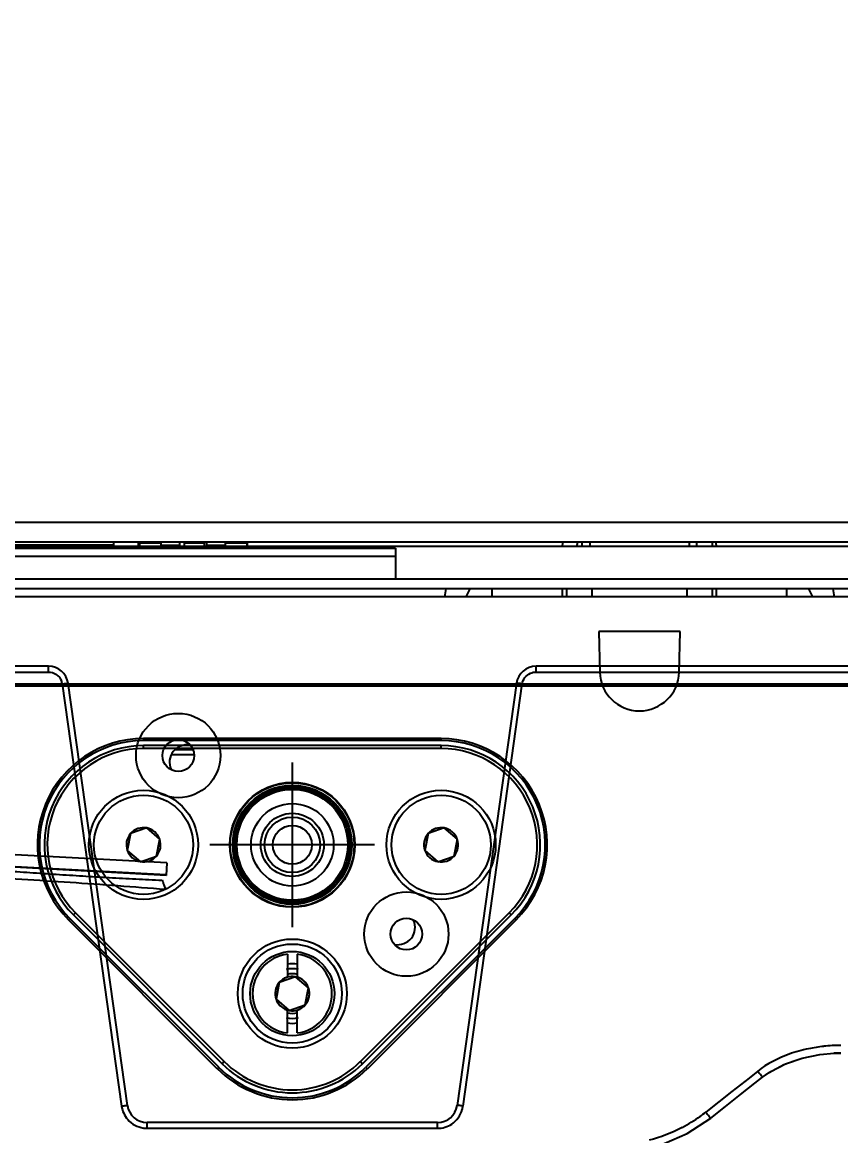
# Model space of a CAD drawing. Header units: millimetres. Extents: x -97344 to -49824, y -57049 to -40247.
# Drawn here: x -69726.9 to -69644.4, y -49643.9 to -49531.7 of the extents above; entities that cross this region are included whole.
import ezdxf

# ---------------------------------------------------------------- set-up
doc = ezdxf.new("R2010")
doc.units = ezdxf.units.MM
doc.header["$LTSCALE"] = 200
doc.header["$PDSIZE"] = -1
doc.linetypes.add('DOT_CENTER', pattern=[14, 12, -1, 0, -1])
for name, color, linetype in [('02___PRT_ALL_AXES', 7, 'Continuous'), ('06___PRT_ALL_SURFS', 7, 'Continuous'), ('1', 7, 'Continuous'), ('DIM', 3, 'Continuous'), ('LAY0001', 7, 'Continuous'), ('LAY0011', 7, 'Continuous')]:
    doc.layers.add(name, color=color, linetype=linetype)
doc.styles.add('TSSD_Dimension', font='tssdeng.shx', dxfattribs={"width": 0.7, "bigfont": 'hztxt.shx'})
doc.dimstyles.new('TSSD_20_20', dxfattribs={"dimtxt": 60, "dimasz": 20, "dimexe": 20, "dimexo": 50, "dimgap": 20, "dimtad": 1, "dimdec": 0, "dimzin": 0, "dimdsep": 46, "dimtxsty": 'TSSD_Dimension', "dimblk": 'ARCHTICK', "dimcen": 0, "dimdle": 20, "dimclrt": 7, "dimadec": 0, "dimazin": 0, "dimtfac": 1, "dimtdec": 0, "dimtix": 1, "dimtmove": 2, "dimatfit": 3, "dimfxl": 1, "dimtolj": 1, "dimtzin": 0, "dimarcsym": 0})

# ---------------------------------------------------------------- blocks, each defined once
blk = doc.blocks.new('23-D1025-B_LOCK_PIN_PLATE_Absen-PL__339', base_point=(483.75, -23.18))
at = {"color": 7, "linetype": 'Continuous'}
for p, q in [((523.75, 11.82), (493.75, 11.82)), ((523.75, 11.52), (493.75, 11.52)), ((486.68, -5.25), (501.68, -20.25)), ((486.89, -5.04), (501.89, -20.04)), ((515.61, -20.04), (530.61, -5.04)), ((515.82, -20.25), (530.82, -5.25))]:
    blk.add_line(p, q, dxfattribs=at)
at = {"color": 140, "linetype": 'Continuous'}
for p, q in [((493.75, 11.52), (493.75, 11.82)), ((523.75, 11.52), (523.75, 11.82)), ((486.89, -5.04), (486.68, -5.25)), ((530.61, -5.04), (530.82, -5.25)), ((501.89, -20.04), (501.68, -20.25)), ((515.61, -20.04), (515.82, -20.25))]:
    blk.add_line(p, q, dxfattribs=at)
for radius in [6.3, 5.9, 4.16, 3.18]:
    blk.add_circle((508.75, 1.82), radius, dxfattribs=at)
at = {"color": 7, "linetype": 'Continuous'}
for centre, radius in [((493.75, 1.82), 5.5), ((508.75, 1.82), 6), ((523.75, 1.82), 5.5), ((508.75, -13.18), 5.5)]:
    blk.add_circle(centre, radius, dxfattribs=at)
for centre, radius, start, end in [((493.75, 1.82), 10, 90, 225), ((493.75, 1.82), 9.7, 90, 225), ((523.75, 1.82), 10, 315, 90), ((523.75, 1.82), 9.7, 315, 90), ((508.75, -13.18), 9.7, 225, 315), ((508.75, -13.18), 10, 225, 315)]:
    blk.add_arc(centre, radius, start, end, dxfattribs=at)
at = {"layer": '1', "color": 1, "linetype": 'DOT_CENTER'}
for p, q in [((508.75, 10.12), (508.75, -6.48)), ((517.05, 1.82), (500.45, 1.82))]:
    blk.add_line(p, q, dxfattribs=at)
blk = doc.blocks.new('COUNTERSUNK-HEAD-HEXAGON-SOCKET-BOLTS_DIN-7991_M5x12_A2-70_STAINLESS-STEEL__340', base_point=(488.75, -3.18))
at = {"color": 7, "linetype": 'Continuous'}
for p, q in [((494.07, 3.52), (492.44, 2.95)), ((495.39, 2.39), (494.07, 3.52)), ((492.44, 2.95), (492.11, 1.25)), ((495.06, 0.69), (495.39, 2.39)), ((492.11, 1.25), (493.43, 0.12)), ((493.43, 0.12), (495.06, 0.69))]:
    blk.add_line(p, q, dxfattribs=at)
blk.add_circle((493.75, 1.82), 5, dxfattribs=at)
for start, end in [(79.2098, 139.2098), (19.2098, 79.2098), (139.2098, 199.2098), (319.2098, 19.2098), (199.2098, 259.2098), (259.2098, 319.2098)]:
    blk.add_arc((493.75, 1.82), 1.73, start, end, dxfattribs=at)
blk = doc.blocks.new('COUNTERSUNK-HEAD-HEXAGON-SOCKET-BOLTS_DIN-7991_M5x12_A2-70_STAINLESS-STEEL_3__341', base_point=(503.75, -18.18))
at = {"color": 7, "linetype": 'Continuous'}
for p, q in [((507.44, -12.05), (507.11, -13.75)), ((509.07, -11.48), (507.44, -12.05)), ((510.39, -12.61), (509.07, -11.48)), ((510.06, -14.31), (510.39, -12.61)), ((507.11, -13.75), (508.43, -14.88)), ((508.43, -14.88), (510.06, -14.31))]:
    blk.add_line(p, q, dxfattribs=at)
blk.add_circle((508.75, -13.18), 5, dxfattribs=at)
for start, end in [(139.2098, 199.2098), (79.2098, 139.2098), (19.2098, 79.2098), (319.2098, 19.2098), (199.2098, 259.2098), (259.2098, 319.2098)]:
    blk.add_arc((508.75, -13.18), 1.73, start, end, dxfattribs=at)
blk = doc.blocks.new('COUNTERSUNK-HEAD-HEXAGON-SOCKET-BOLTS_DIN-7991_M5x12_A2-70_STAINLESS-STEEL_2__345', base_point=(518.75, -3.18))
at = {"color": 7, "linetype": 'Continuous'}
for p, q in [((524.07, 3.52), (522.44, 2.95)), ((525.39, 2.39), (524.07, 3.52)), ((522.44, 2.95), (522.11, 1.25)), ((525.06, 0.69), (525.39, 2.39)), ((522.11, 1.25), (523.43, 0.12)), ((523.43, 0.12), (525.06, 0.69))]:
    blk.add_line(p, q, dxfattribs=at)
blk.add_circle((523.75, 1.82), 5, dxfattribs=at)
for start, end in [(79.2098, 139.2098), (19.2098, 79.2098), (139.2098, 199.2098), (319.2098, 19.2098), (199.2098, 259.2098), (259.2098, 319.2098)]:
    blk.add_arc((523.75, 1.82), 1.73, start, end, dxfattribs=at)
blk = doc.blocks.new('PH_23_COMPONENTS_BASESTAND-0_5m_Absen-PL__347', base_point=(431.26, -23.18))
for name, p in [('23-D1025-B_LOCK_PIN_PLATE_Absen-PL__339', (483.75, -23.18)), ('COUNTERSUNK-HEAD-HEXAGON-SOCKET-BOLTS_DIN-7991_M5x12_A2-70_STAINLESS-STEEL__340', (488.75, -3.18)), ('COUNTERSUNK-HEAD-HEXAGON-SOCKET-BOLTS_DIN-7991_M5x12_A2-70_STAINLESS-STEEL_2__345', (518.75, -3.18)), ('COUNTERSUNK-HEAD-HEXAGON-SOCKET-BOLTS_DIN-7991_M5x12_A2-70_STAINLESS-STEEL_3__341', (503.75, -18.18))]:
    blk.add_blockref(name, p)
blk = doc.blocks.new('23-D1020-B_EXTRUSION-MAIN-BODY_BASESTAND-0_5m_Absen-PL__363', base_point=(418.75, -61.98))
at = {"color": 7, "linetype": 'Continuous'}
for p, q in [((892.01, 18.02), (441.25, 18.02)), ((892.01, 17.82), (441.25, 17.82)), ((523.75, 12.52), (493.75, 12.52)), ((523.75, 12.32), (493.75, 12.32)), ((501.33, -20.6), (486.33, -5.6)), ((531.17, -5.6), (516.17, -20.6)), ((501.18, -20.75), (486.18, -5.75)), ((531.32, -5.75), (516.32, -20.75))]:
    blk.add_line(p, q, dxfattribs=at)
at = {"color": 140, "linetype": 'Continuous'}
for p, q in [((493.75, 12.52), (493.75, 12.32)), ((523.75, 12.32), (523.75, 12.52)), ((486.33, -5.6), (486.18, -5.75)), ((531.32, -5.75), (531.17, -5.6)), ((501.18, -20.75), (501.33, -20.6)), ((516.17, -20.6), (516.32, -20.75))]:
    blk.add_line(p, q, dxfattribs=at)
at = {"color": 7, "linetype": 'Continuous'}
for centre, radius, start, end in [((493.75, 1.82), 10.7, 90, 225), ((523.75, 1.82), 10.7, 315, 90), ((493.75, 1.82), 10.5, 90, 225), ((523.75, 1.82), 10.5, 315, 90), ((508.75, -13.18), 10.7, 225, 315), ((508.75, -13.18), 10.5, 225, 315)]:
    blk.add_arc(centre, radius, start, end, dxfattribs=at)
blk = doc.blocks.new('Top1', base_point=(668.75, -75.52))
for name, p in [('23-D1020-B_EXTRUSION-MAIN-BODY_BASESTAND-0_5m_Absen-PL__363', (418.75, -61.98)), ('PH_23_COMPONENTS_BASESTAND-0_5m_Absen-PL__347', (431.26, -23.18))]:
    blk.add_blockref(name, p)
blk = doc.blocks.new('*U1466')
blk.add_blockref('Top1', (0, -50.11))
blk = doc.blocks.new('*U1467')
at = {"layer": 'DIM', "color": 0, "linetype": 'ByBlock', "lineweight": -2, "transparency": 16777216}
blk.add_blockref('*U1466', (0, 0), dxfattribs=at)
blk = doc.blocks.new('2250')
at = {"color": 7, "linetype": 'Continuous'}
for p, q in [((-45337.86, -64404.84), (-45577.42, -64404.84)), ((-45337.86, -64406.84), (-45577.21, -64406.84)), ((-45577.17, -64407.24), (-45337.93, -64407.24)), ((-45571.36, -64407.44), (-45487.36, -64407.44)), ((-45513.28, -64407.24), (-45513.28, -64406.94)), ((-45511, -64406.94), (-45513.28, -64406.94)), ((-45513.19, -64406.94), (-45513.19, -64407.24)), ((-45511, -64407.15), (-45511, -64406.84)), ((-45511, -64407.15), (-45510.87, -64407.2)), ((-45511, -64407.15), (-45509.15, -64407.15)), ((-45509.15, -64406.84), (-45509.15, -64407.15)), ((-45509.05, -64407.24), (-45509.15, -64407.15)), ((-45508.68, -64406.94), (-45508.68, -64407.24)), ((-45506.68, -64406.94), (-45508.68, -64406.94)), ((-45508.66, -64406.94), (-45508.66, -64406.84)), ((-45506.9, -64406.84), (-45506.9, -64406.94)), ((-45506.68, -64406.94), (-45506.68, -64407.24)), ((-45506.41, -64407.15), (-45506.51, -64407.24)), ((-45506.41, -64407.15), (-45506.41, -64406.84)), ((-45506.41, -64407.15), (-45504.56, -64407.15)), ((-45504.69, -64407.15), (-45504.69, -64407.24)), ((-45504.69, -64407.2), (-45504.56, -64407.15)), ((-45504.56, -64406.84), (-45504.56, -64407.15)), ((-45502.28, -64406.94), (-45504.56, -64406.94)), ((-45502.37, -64406.94), (-45502.37, -64407.24)), ((-45502.28, -64407.24), (-45502.28, -64406.94)), ((-45487.36, -64407.44), (-45487.36, -64410.54)), ((-45470.53, -64407.34), (-45470.51, -64406.84)), ((-45468.56, -64407.34), (-45468.56, -64406.84)), ((-45457, -64407.34), (-45457, -64406.84)), ((-45455.45, -64406.84), (-45455.45, -64407.34)), ((-45455.03, -64407.34), (-45455.05, -64406.84)), ((-45571.36, -64408.24), (-45487.36, -64408.24)), ((-45576.82, -64410.54), (-45438.2, -64410.54)), ((-45341.98, -64411.54), (-45576.71, -64411.54)), ((-45099.05, -64412.34), (-45576.51, -64412.34)), ((-45482.4, -64412.34), (-45482.26, -64411.54)), ((-45480.25, -64412.34), (-45479.86, -64411.54)), ((-45477.64, -64412.34), (-45477.64, -64411.54)), ((-45470.53, -64412.34), (-45470.53, -64411.54)), ((-45470.12, -64411.54), (-45470.12, -64412.34)), ((-45467.57, -64411.54), (-45467.57, -64412.34)), ((-45457.99, -64411.54), (-45457.99, -64412.34)), ((-45455.45, -64411.54), (-45455.45, -64412.34)), ((-45455.03, -64412.34), (-45455.03, -64411.54)), ((-45445.31, -64412.34), (-45445.7, -64411.54)), ((-45443.3, -64411.54), (-45443.16, -64412.34)), ((-45522.36, -64419.34), (-45537.59, -64419.34)), ((-45537.59, -64419.92), (-45522.36, -64419.92)), ((-45522.36, -64419.92), (-45522.36, -64419.34)), ((-45473.2, -64419.92), (-45473.2, -64419.34)), ((-45202.36, -64419.34), (-45473.2, -64419.34)), ((-45473.2, -64419.92), (-45396.02, -64419.92)), ((-45520.97, -64421.12), (-45514.99, -64463.68)), ((-45514.4, -64463.62), (-45520.38, -64421.06)), ((-45475.18, -64421.06), (-45481.16, -64463.62)), ((-45480.57, -64463.68), (-45474.59, -64421.12)), ((-45507.68, -64427.75), (-45509.62, -64427.75)), ((-45508.05, -64427.34), (-45508.9, -64427.34)), ((-45507.68, -64428.27), (-45509.99, -64428.27)), ((-45498.28, -64448.37), (-45498.28, -64450.68)), ((-45497.28, -64448.37), (-45497.28, -64450.68)), ((-45498.28, -64456.31), (-45498.28, -64454)), ((-45497.28, -64456.31), (-45497.28, -64454)), ((-45443.23, -64458.35), (-45442.49, -64458.33)), ((-45443.14, -64458.35), (-45443.16, -64458.35)), ((-45442.49, -64458.33), (-45443.14, -64458.35)), ((-45449.71, -64460.29), (-45448.22, -64459.49)), ((-45448.22, -64459.49), (-45447.19, -64459.12)), ((-45450.86, -64460.16), (-45451.73, -64460.85)), ((-45450.86, -64460.16), (-45451.73, -64460.85)), ((-45450.38, -64460.77), (-45449.71, -64460.29)), ((-45452.6, -64461.53), (-45453.48, -64462.22)), ((-45451.73, -64460.85), (-45452.6, -64461.53)), ((-45451.73, -64460.85), (-45452.6, -64461.53)), ((-45453.48, -64462.22), (-45456.1, -64464.29)), ((-45512.42, -64465.92), (-45512.42, -64465.34)), ((-45483.14, -64465.34), (-45512.42, -64465.34)), ((-45512.42, -64465.92), (-45483.14, -64465.92)), ((-45483.14, -64465.92), (-45483.14, -64465.34))]:
    blk.add_line(p, q, dxfattribs=at)
for points in [[(-45450.36, -64460.76), (-45449.54, -64460.18), (-45448.05, -64459.41), (-45446.38, -64458.84), (-45444.58, -64458.48), (-45443.14, -64458.35)], [(-45455.6, -64464.89), (-45454.11, -64463.71), (-45452.59, -64462.52), (-45451.15, -64461.38), (-45450.36, -64460.76)], [(-45464.79, -64468.34), (-45462.69, -64468.11), (-45460.28, -64467.46), (-45457.96, -64466.43), (-45455.6, -64464.89)]]:
    blk.add_lwpolyline(points, dxfattribs=at)
for centre, radius in [((-45509.28, -64428.34), 4.25), ((-45509.28, -64428.34), 1.6), ((-45497.78, -64437.34), 6.25), ((-45497.78, -64437.34), 5.95), ((-45497.78, -64437.34), 5.75), ((-45497.78, -64437.34), 5.59), ((-45497.78, -64437.34), 2.8), ((-45497.78, -64437.34), 1.96), ((-45486.28, -64446.34), 4.25), ((-45486.28, -64446.34), 1.6), ((-45497.78, -64452.34), 4.25)]:
    blk.add_circle(centre, radius, dxfattribs=at)
for centre, radius, start, end in [((-45522.36, -64421.34), 2, 8, 90), ((-45473.2, -64421.34), 2, 90, 172), ((-45522.37, -64421.32), 1.41, 8.0286, 21.1219), ((-45497.78, -64452.34), 4, 97.1808, 262.8192), ((-45497.78, -64452.34), 3, 80.4059, 99.5941), ((-45497.78, -64452.34), 4, 277.1808, 82.8192), ((-45497.78, -64452.34), 2.5, 75.6282, 104.3718), ((-45497.78, -64452.34), 2, 75.5225, 104.4775), ((-45497.78, -64452.34), 1.73, 106.7787, 253.2213), ((-45497.78, -64452.34), 1.73, 286.7787, 73.2213), ((-45497.78, -64452.34), 2.5, 255.6282, 284.3718), ((-45497.78, -64452.34), 2, 255.5225, 284.4775), ((-45497.78, -64452.34), 3, 260.4059, 279.5941), ((-45442.5, -64473.45), 15.88, 96.1598, 101.7636), ((-45442.48, -64473.59), 16.03, 90.0159, 96.1881), ((-45512.42, -64463.34), 2, 188, 270), ((-45483.14, -64463.34), 2, 270, 352), ((-45483.15, -64463.32), 2.6, 343.8374, 351.9753), ((-45465.75, -64451.98), 15.65, 297.6489, 305.5103), ((-45465.31, -64452.61), 14.88, 305.5395, 308.2477), ((-45512.42, -64463.31), 2.6, 261.8309, 269.9752)]:
    blk.add_arc(centre, radius, start, end, dxfattribs=at)
blk.add_ellipse((-45462.78, -64407.34), major_axis=(6.3, 0), ratio=1, start_param=3.062144, end_param=3.115796, dxfattribs=at)
for points, knots in [([(-45522.36, -64419.92), (-45522.08, -64419.92), (-45521.52, -64420.09), (-45521.15, -64420.56), (-45521.05, -64420.81)], [0, 0, 0, 0, 0.500229, 1, 1, 1, 1]), ([(-45474.59, -64421.12), (-45474.56, -64420.89), (-45474.37, -64420.44), (-45473.99, -64420.14), (-45473.77, -64420.04)], [0, 0, 0, 0, 0.500096, 1, 1, 1, 1]), ([(-45520.97, -64421.12), (-45520.9, -64421.11), (-45520.76, -64421.1), (-45520.57, -64421.06), (-45520.47, -64421.08), (-45520.38, -64421.05), (-45520.38, -64421.06)], [0, 0, 0, 0, 0.381978, 0.706507, 0.922778, 1, 1, 1, 1]), ([(-45474.59, -64421.12), (-45474.66, -64421.11), (-45474.8, -64421.1), (-45475, -64421.06), (-45475.09, -64421.08), (-45475.18, -64421.05), (-45475.18, -64421.06)], [0, 0, 0, 0, 0.381978, 0.706507, 0.922778, 1, 1, 1, 1]), ([(-45450.36, -64460.76), (-45450.37, -64460.76), (-45450.38, -64460.73), (-45450.41, -64460.71), (-45450.46, -64460.65), (-45450.54, -64460.55), (-45450.68, -64460.38), (-45450.8, -64460.24), (-45450.86, -64460.16)], [0, 0, 0, 0, 0.01862, 0.075287, 0.167248, 0.291138, 0.617689, 1, 1, 1, 1]), ([(-45514.99, -64463.68), (-45514.92, -64463.67), (-45514.78, -64463.65), (-45514.58, -64463.62), (-45514.49, -64463.63), (-45514.4, -64463.6), (-45514.4, -64463.62)], [0, 0, 0, 0, 0.381978, 0.706507, 0.922778, 1, 1, 1, 1]), ([(-45480.57, -64463.68), (-45480.64, -64463.67), (-45480.78, -64463.65), (-45480.98, -64463.62), (-45481.07, -64463.63), (-45481.16, -64463.6), (-45481.16, -64463.62)], [0, 0, 0, 0, 0.381978, 0.706507, 0.922778, 1, 1, 1, 1]), ([(-45455.6, -64464.89), (-45455.61, -64464.9), (-45455.63, -64464.87), (-45455.65, -64464.85), (-45455.7, -64464.79), (-45455.79, -64464.68), (-45455.92, -64464.51), (-45456.04, -64464.37), (-45456.1, -64464.29)], [0, 0, 0, 0, 0.018625, 0.075298, 0.167253, 0.291146, 0.61772, 1, 1, 1, 1])]:
    blk.add_open_spline(points, degree=3, knots=knots, dxfattribs=at)
for points in [[(-45473.77, -64420.04), (-45473.6, -64419.96), (-45473.4, -64419.92), (-45473.2, -64419.92)], [(-45445.74, -64457.9), (-45446.4, -64458.03), (-45447.06, -64458.22), (-45447.69, -64458.44)], [(-45447.69, -64458.44), (-45448.82, -64458.85), (-45449.92, -64459.41), (-45450.86, -64460.16)], [(-45514.99, -64463.68), (-45514.92, -64464.17), (-45514.7, -64464.67), (-45514.37, -64465.04)], [(-45514.37, -64465.04), (-45513.97, -64465.49), (-45513.38, -64465.81), (-45512.79, -64465.89)], [(-45481.71, -64465.49), (-45481.21, -64465.16), (-45480.81, -64464.62), (-45480.65, -64464.04)], [(-45483.14, -64465.92), (-45482.64, -64465.92), (-45482.13, -64465.76), (-45481.71, -64465.49)], [(-45458.49, -64465.84), (-45459.54, -64466.39), (-45460.66, -64466.83), (-45461.81, -64467.12)]]:
    blk.add_open_spline(points, degree=3, dxfattribs=at)
at = {"layer": '02___PRT_ALL_AXES', "color": 7, "linetype": 'Continuous'}
for p, q in [((-45467.78, -64406.84), (-45467.78, -64407.24)), ((-45457.78, -64406.84), (-45457.78, -64407.24)), ((-45495.41, -64431.88), (-45495.38, -64431.84)), ((-45493.05, -64433.73), (-45493.02, -64433.69))]:
    blk.add_line(p, q, dxfattribs=at)
blk.add_circle((-45497.78, -64437.34), 6, dxfattribs=at)
for centre, start, end in [((-45508.41, -64429.02), 79.2893, 204.3246), ((-45487.15, -64445.66), 259.2893, 24.3246)]:
    blk.add_arc(centre, 1.75, start, end, dxfattribs=at)
at = {"layer": '06___PRT_ALL_SURFS', "color": 7, "linetype": 'Continuous'}
blk.add_line((-45447.92, -64412.34), (-45447.92, -64411.54), dxfattribs=at)
at = {"layer": 'LAY0001', "color": 7, "linetype": 'Continuous'}
for p, q in [((-45466.89, -64415.84), (-45466.78, -64419.94)), ((-45458.67, -64415.84), (-45466.89, -64415.84)), ((-45458.78, -64419.94), (-45458.67, -64415.84)), ((-45510.42, -64439.17), (-45554.52, -64436.82)), ((-45510.49, -64440.38), (-45554.58, -64438.03)), ((-45510.49, -64440.42), (-45554.58, -64438.07)), ((-45510.42, -64439.17), (-45510.49, -64440.42))]:
    blk.add_line(p, q, dxfattribs=at)
blk.add_arc((-45462.78, -64419.84), 4, 181.5, 358.5, dxfattribs=at)
for points, knots in [([(-45510.56, -64441.85), (-45513.77, -64441.6), (-45520.21, -64441.13), (-45529.89, -64440.53), (-45539.61, -64440), (-45546.09, -64439.69), (-45549.34, -64439.56)], [0, 0, 0, 0, 0.248316, 0.498455, 0.749368, 1, 1, 1, 1]), ([(-45532.02, -64439.59), (-45531.16, -64439.65), (-45529.44, -64439.77), (-45526.84, -64439.95), (-45524.22, -64440.13), (-45521.57, -64440.31), (-45518.91, -64440.48), (-45516.24, -64440.64), (-45513.57, -64440.78), (-45511.78, -64440.87), (-45510.89, -64440.92)], [0, 0, 0, 0, 0.121519, 0.244571, 0.368875, 0.494153, 0.620141, 0.746599, 0.873296, 1, 1, 1, 1]), ([(-45510.89, -64440.92), (-45510.86, -64441), (-45510.8, -64441.18), (-45510.7, -64441.49), (-45510.61, -64441.72), (-45510.56, -64441.85)], [0, 0, 0, 0, 0.257083, 0.591727, 1, 1, 1, 1])]:
    blk.add_open_spline(points, degree=3, knots=knots, dxfattribs=at)
at = {"layer": 'LAY0011', "color": 7, "linetype": 'Continuous'}
for p, q in [((-45098.35, -64406.84), (-45577.21, -64406.84)), ((-45515.78, -64407.14), (-45542.78, -64407.14)), ((-45515.78, -64407.24), (-45515.78, -64406.84))]:
    blk.add_line(p, q, dxfattribs=at)
blk = doc.blocks.new('*U1488')
at = {"layer": 'DIM', "color": 3}
blk.add_blockref('2250', (45347.11, 64440.65), dxfattribs=at)
blk = doc.blocks.new('*U1489')
at = {"layer": 'DIM', "color": 0, "linetype": 'ByBlock', "lineweight": -2, "transparency": 16777216}
blk.add_blockref('*U1488', (0, 0), dxfattribs=at)
blk = doc.blocks.new('_ArchTick')
at = {"color": 0, "linetype": 'ByBlock', "const_width": 0.5}
blk.add_lwpolyline([(-0.7071, -0.7071), (0.7071, 0.7071)], dxfattribs=at)
blk = doc.blocks.new('*D1490')
at = {"layer": 'Defpoints', "color": 0, "transparency": 16777216}
for p in [(-70012.08, -49582.1), (-69774.57, -49582.1), (-69664.66, -50460.4)]:
    blk.add_point(p, dxfattribs=at)
at = {"layer": 'DIM', "color": 0, "lineweight": -2, "transparency": 16777216}
for p, q in [((-70012.08, -50480.4), (-70012.08, -49562.1)), ((-69824.57, -49582.1), (-70032.08, -49582.1)), ((-69714.66, -50460.4), (-70032.08, -50460.4))]:
    blk.add_line(p, q, dxfattribs=at)
at = {"layer": 'DIM', "color": 0, "lineweight": -2, "transparency": 16777216, "xscale": 20, "yscale": 20, "zscale": 20}
for p, rotation in [((-70012.08, -49582.1), 90), ((-70012.08, -50460.4), 270)]:
    blk.add_blockref('_ArchTick', p, dxfattribs=dict(at, rotation=rotation))
at = {"layer": 'DIM', "color": 7, "transparency": 16777216, "insert": (-70062.08, -50021.25), "char_height": 60, "attachment_point": 5, "rotation": 90, "style": 'TSSD_Dimension'}
blk.add_mtext('\\A1;878', dxfattribs=at)
blk = doc.blocks.new('*D1596')
at = {"layer": 'Defpoints', "color": 0, "transparency": 16777216}
for p in [(-57789.66, -49147.97), (-69789.66, -49573.25), (-57789.66, -49573.25)]:
    blk.add_point(p, dxfattribs=at)
at = {"layer": 'DIM', "color": 0, "lineweight": -2, "transparency": 16777216}
for p, q in [((-69789.66, -49523.25), (-69789.66, -49127.97)), ((-57789.66, -49523.25), (-57789.66, -49127.97)), ((-69809.66, -49147.97), (-57769.66, -49147.97))]:
    blk.add_line(p, q, dxfattribs=at)
at = {"layer": 'DIM', "color": 0, "lineweight": -2, "transparency": 16777216, "xscale": 20, "yscale": 20, "zscale": 20, "rotation": 180}
blk.add_blockref('_ArchTick', (-69789.66, -49147.97), dxfattribs=at)
at = {"layer": 'DIM', "color": 0, "lineweight": -2, "transparency": 16777216, "xscale": 20, "yscale": 20, "zscale": 20}
blk.add_blockref('_ArchTick', (-57789.66, -49147.97), dxfattribs=at)
at = {"layer": 'DIM', "color": 7, "transparency": 16777216, "insert": (-63789.66, -49097.97), "char_height": 60, "attachment_point": 5, "style": 'TSSD_Dimension'}
blk.add_mtext('\\A1;12000', dxfattribs=at)

msp = doc.modelspace()

# ---------------------------------------------------------------- block references
at = {"layer": 'DIM', "color": 3}
for name, p in [('*U1467', (-69539.66, -49641.82)), ('*U1489', (-69548.99, -49617.9))]:
    msp.add_blockref(name, p, dxfattribs=at)

# ---------------------------------------------------------------- dimensions: what is measured, and where the dimension line sits
at = {"layer": 'DIM'}
dim = msp.add_linear_dim(base=(-57789.66, -49147.97), p1=(-69789.66, -49573.25), p2=(-57789.66, -49573.25), dimstyle='TSSD_20_20', dxfattribs=at)
dim.commit()
dim.dimension.update_dxf_attribs({"geometry": '*D1596', "text_midpoint": (-63789.66, -49097.97)})
dim = msp.add_linear_dim(base=(-70012.08, -49582.1), p1=(-69664.66, -50460.4), p2=(-69774.57, -49582.1), angle=90, dimstyle='TSSD_20_20', dxfattribs=at)
dim.commit()
dim.dimension.update_dxf_attribs({"geometry": '*D1490', "text_midpoint": (-70062.08, -50021.25)})

doc.saveas('drawing.dxf')
